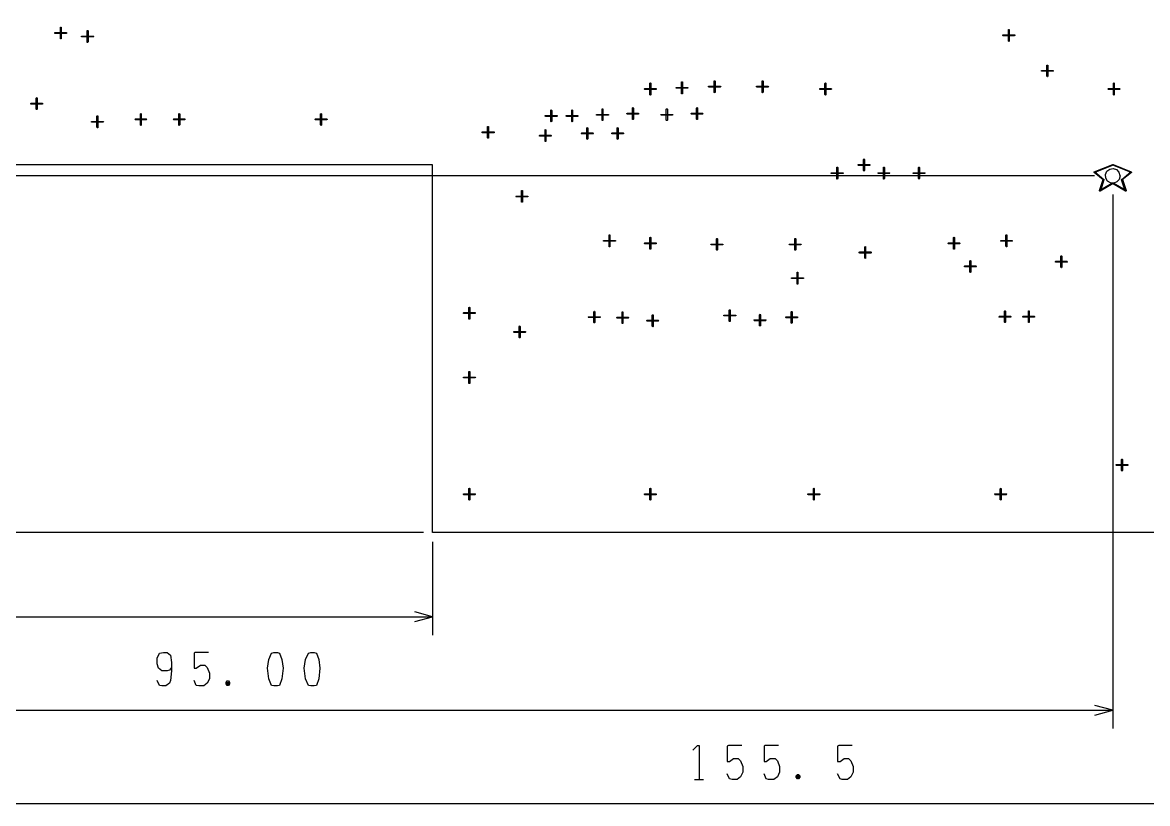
# Model space of a CAD drawing. Header units: millimetres. Extents: x 0 to 1189, y 35 to 806.
# Drawn here: x 536.8 to 649, y 368.9 to 446.8 of the extents above; entities that cross this region are included whole.
import ezdxf

# ---------------------------------------------------------------- set-up
doc = ezdxf.new("R2010")
doc.units = ezdxf.units.MM
doc.layers.add('Pen 1', color=7, linetype='Continuous')

msp = doc.modelspace()

# ---------------------------------------------------------------- linework, layer by layer
at = {"layer": 'Pen 1', "color": 7, "lineweight": 30}
for p, q in [((643.67, 431.48), (463.77, 431.48)), ((645.5, 429.62), (645.5, 376.35)), ((576.75, 395.9), (448.52, 395.9)), ((576.75, 395.9), (457.83, 395.9)), ((576.75, 395.9), (463.77, 395.9)), ((577.65, 394.98), (577.65, 385.67)), ((471.33, 387.5), (577.65, 387.5)), ((557.1, 380.8), (557.42, 380.8)), ((471.33, 378.17), (645.5, 378.17)), ((613.92, 371.5), (614.28, 371.5)), ((603.8, 371.27), (604.7, 371.27)), ((471.33, 368.88), (756.45, 368.88))]:
    msp.add_line(p, q, dxfattribs=at)
for points in [[(577.65, 395.9), (577.65, 432.58), (471.33, 432.58), (471.33, 617.75), (819.7, 617.75), (819.7, 432.58), (756.45, 432.58), (756.45, 395.9), (577.65, 395.9)], [(540.05, 445.67), (540, 445.67), (540, 445.73), (540, 445.75), (540.05, 445.75), (541.15, 445.75), (541.17, 445.75), (541.17, 445.73), (541.17, 445.67), (541.15, 445.67), (540.05, 445.67)], [(540.05, 445.67), (540, 445.67), (540, 445.73), (540, 445.75), (540.05, 445.75), (541.15, 445.75), (541.17, 445.75), (541.17, 445.73), (541.17, 445.67), (541.15, 445.67), (540.05, 445.67)], [(540.55, 446.27), (540.55, 446.3), (540.6, 446.3), (540.62, 446.3), (540.62, 446.27), (540.62, 445.17), (540.62, 445.12), (540.6, 445.12), (540.55, 445.12), (540.55, 445.17), (540.55, 446.27)], [(540.55, 446.27), (540.55, 446.3), (540.6, 446.3), (540.62, 446.3), (540.62, 446.27), (540.62, 445.17), (540.62, 445.12), (540.6, 445.12), (540.55, 445.12), (540.55, 445.17), (540.55, 446.27)], [(542.72, 445.33), (542.67, 445.33), (542.67, 445.38), (542.67, 445.4), (542.72, 445.4), (543.83, 445.4), (543.85, 445.4), (543.88, 445.38), (543.85, 445.33), (543.83, 445.33), (542.72, 445.33)], [(542.72, 445.33), (542.67, 445.33), (542.67, 445.38), (542.67, 445.4), (542.72, 445.4), (543.83, 445.4), (543.85, 445.4), (543.88, 445.38), (543.85, 445.33), (543.83, 445.33), (542.72, 445.33)], [(543.22, 445.92), (543.22, 445.95), (543.28, 445.95), (543.3, 445.95), (543.33, 445.92), (543.33, 444.83), (543.3, 444.77), (543.28, 444.77), (543.22, 444.77), (543.22, 444.83), (543.22, 445.92)], [(543.22, 445.92), (543.22, 445.95), (543.28, 445.95), (543.3, 445.95), (543.33, 445.92), (543.33, 444.83), (543.3, 444.77), (543.28, 444.77), (543.22, 444.77), (543.22, 444.83), (543.22, 445.92)], [(634.58, 445.42), (634.55, 445.45), (634.55, 445.48), (634.55, 445.52), (634.58, 445.52), (635.67, 445.52), (635.72, 445.52), (635.72, 445.48), (635.72, 445.45), (635.67, 445.42), (634.58, 445.42)], [(634.58, 445.42), (634.55, 445.45), (634.55, 445.48), (634.55, 445.52), (634.58, 445.52), (635.67, 445.52), (635.72, 445.52), (635.72, 445.48), (635.72, 445.45), (635.67, 445.42), (634.58, 445.42)], [(635.1, 446.02), (635.1, 446.08), (635.12, 446.08), (635.17, 446.08), (635.17, 446.02), (635.17, 444.92), (635.17, 444.9), (635.12, 444.88), (635.1, 444.9), (635.1, 444.92), (635.1, 446.02)], [(635.1, 446.02), (635.1, 446.08), (635.12, 446.08), (635.17, 446.08), (635.17, 446.02), (635.17, 444.92), (635.17, 444.9), (635.12, 444.88), (635.1, 444.9), (635.1, 444.92), (635.1, 446.02)], [(638.92, 442.5), (638.95, 442.52), (638.97, 442.52), (639, 442.52), (639.03, 442.5), (639.03, 441.4), (639, 441.35), (638.97, 441.35), (638.95, 441.35), (638.92, 441.4), (638.92, 442.5)], [(638.92, 442.5), (638.95, 442.52), (638.97, 442.52), (639, 442.52), (639.03, 442.5), (639.03, 441.4), (639, 441.35), (638.97, 441.35), (638.95, 441.35), (638.92, 441.4), (638.92, 442.5)], [(605.75, 440.9), (605.75, 440.95), (605.8, 440.95), (605.83, 440.95), (605.85, 440.9), (605.85, 439.8), (605.83, 439.77), (605.8, 439.75), (605.75, 439.77), (605.75, 439.8), (605.75, 440.9)], [(605.75, 440.9), (605.75, 440.95), (605.8, 440.95), (605.83, 440.95), (605.85, 440.9), (605.85, 439.8), (605.83, 439.77), (605.8, 439.75), (605.75, 439.77), (605.75, 439.8), (605.75, 440.9)], [(610.53, 440.9), (610.53, 440.95), (610.58, 440.95), (610.6, 440.95), (610.62, 440.9), (610.62, 439.8), (610.6, 439.77), (610.58, 439.75), (610.53, 439.77), (610.53, 439.8), (610.53, 440.9)], [(610.53, 440.9), (610.53, 440.95), (610.58, 440.95), (610.6, 440.95), (610.62, 440.9), (610.62, 439.8), (610.6, 439.77), (610.58, 439.75), (610.53, 439.77), (610.53, 439.8), (610.53, 440.9)], [(638.42, 441.9), (638.4, 441.9), (638.38, 441.95), (638.4, 441.98), (638.42, 441.98), (639.53, 441.98), (639.55, 441.98), (639.58, 441.95), (639.55, 441.9), (639.53, 441.9), (638.42, 441.9)], [(638.42, 441.9), (638.4, 441.9), (638.38, 441.95), (638.4, 441.98), (638.42, 441.98), (639.53, 441.98), (639.55, 441.98), (639.58, 441.95), (639.55, 441.9), (639.53, 441.9), (638.42, 441.9)], [(598.85, 440.08), (598.8, 440.1), (598.8, 440.12), (598.8, 440.15), (598.85, 440.17), (599.95, 440.17), (599.97, 440.15), (599.97, 440.12), (599.97, 440.1), (599.95, 440.08), (598.85, 440.08)], [(598.85, 440.08), (598.8, 440.1), (598.8, 440.12), (598.8, 440.15), (598.85, 440.17), (599.95, 440.17), (599.97, 440.15), (599.97, 440.12), (599.97, 440.1), (599.95, 440.08), (598.85, 440.08)], [(599.35, 440.67), (599.35, 440.7), (599.4, 440.73), (599.42, 440.7), (599.42, 440.67), (599.42, 439.58), (599.42, 439.55), (599.4, 439.52), (599.35, 439.55), (599.35, 439.58), (599.35, 440.67)], [(599.35, 440.67), (599.35, 440.7), (599.4, 440.73), (599.42, 440.7), (599.42, 440.67), (599.42, 439.58), (599.42, 439.55), (599.4, 439.52), (599.35, 439.55), (599.35, 439.58), (599.35, 440.67)], [(601.97, 440.2), (601.95, 440.2), (601.95, 440.25), (601.95, 440.27), (601.97, 440.27), (603.08, 440.27), (603.12, 440.27), (603.12, 440.25), (603.12, 440.2), (603.08, 440.2), (601.97, 440.2)], [(601.97, 440.2), (601.95, 440.2), (601.95, 440.25), (601.95, 440.27), (601.97, 440.27), (603.08, 440.27), (603.12, 440.27), (603.12, 440.25), (603.12, 440.2), (603.08, 440.2), (601.97, 440.2)], [(602.5, 440.8), (602.5, 440.83), (602.53, 440.83), (602.58, 440.83), (602.58, 440.8), (602.58, 439.7), (602.58, 439.65), (602.53, 439.65), (602.5, 439.65), (602.5, 439.7), (602.5, 440.8)], [(602.5, 440.8), (602.5, 440.83), (602.53, 440.83), (602.58, 440.83), (602.58, 440.8), (602.58, 439.7), (602.58, 439.65), (602.53, 439.65), (602.5, 439.65), (602.5, 439.7), (602.5, 440.8)], [(605.25, 440.3), (605.2, 440.33), (605.2, 440.35), (605.2, 440.4), (605.25, 440.4), (606.35, 440.4), (606.38, 440.4), (606.4, 440.35), (606.38, 440.33), (606.35, 440.3), (605.25, 440.3)], [(605.25, 440.3), (605.2, 440.33), (605.2, 440.35), (605.2, 440.4), (605.25, 440.4), (606.35, 440.4), (606.38, 440.4), (606.4, 440.35), (606.38, 440.33), (606.35, 440.3), (605.25, 440.3)], [(610.03, 440.3), (609.97, 440.33), (609.97, 440.35), (609.97, 440.4), (610.03, 440.4), (611.12, 440.4), (611.15, 440.4), (611.17, 440.35), (611.15, 440.33), (611.12, 440.3), (610.03, 440.3)], [(610.03, 440.3), (609.97, 440.33), (609.97, 440.35), (609.97, 440.4), (610.03, 440.4), (611.12, 440.4), (611.15, 440.4), (611.17, 440.35), (611.15, 440.33), (611.12, 440.3), (610.03, 440.3)], [(616.3, 440.08), (616.28, 440.1), (616.25, 440.12), (616.28, 440.15), (616.3, 440.17), (617.4, 440.17), (617.45, 440.15), (617.45, 440.12), (617.45, 440.1), (617.4, 440.08), (616.3, 440.08)], [(616.3, 440.08), (616.28, 440.1), (616.25, 440.12), (616.28, 440.15), (616.3, 440.17), (617.4, 440.17), (617.45, 440.15), (617.45, 440.12), (617.45, 440.1), (617.4, 440.08), (616.3, 440.08)], [(616.8, 440.67), (616.83, 440.7), (616.85, 440.73), (616.9, 440.7), (616.9, 440.67), (616.9, 439.58), (616.9, 439.55), (616.85, 439.52), (616.83, 439.55), (616.8, 439.58), (616.8, 440.67)], [(616.8, 440.67), (616.83, 440.7), (616.85, 440.73), (616.9, 440.7), (616.9, 440.67), (616.9, 439.58), (616.9, 439.55), (616.85, 439.52), (616.83, 439.55), (616.8, 439.58), (616.8, 440.67)], [(645.08, 440.08), (645.03, 440.1), (645.03, 440.12), (645.03, 440.15), (645.08, 440.17), (646.17, 440.17), (646.2, 440.15), (646.2, 440.12), (646.2, 440.1), (646.17, 440.08), (645.08, 440.08)], [(645.08, 440.08), (645.03, 440.1), (645.03, 440.12), (645.03, 440.15), (645.08, 440.17), (646.17, 440.17), (646.2, 440.15), (646.2, 440.12), (646.2, 440.1), (646.17, 440.08), (645.08, 440.08)], [(645.58, 440.67), (645.58, 440.7), (645.62, 440.73), (645.65, 440.7), (645.65, 440.67), (645.65, 439.58), (645.65, 439.55), (645.62, 439.52), (645.58, 439.55), (645.58, 439.58), (645.58, 440.67)], [(645.58, 440.67), (645.58, 440.7), (645.62, 440.73), (645.65, 440.7), (645.65, 440.67), (645.65, 439.58), (645.65, 439.55), (645.62, 439.52), (645.58, 439.55), (645.58, 439.58), (645.58, 440.67)], [(537.65, 438.62), (537.62, 438.62), (537.6, 438.67), (537.62, 438.7), (537.65, 438.73), (538.75, 438.73), (538.78, 438.7), (538.8, 438.67), (538.78, 438.62), (538.75, 438.62), (537.65, 438.62)], [(537.65, 438.62), (537.62, 438.62), (537.6, 438.67), (537.62, 438.7), (537.65, 438.73), (538.75, 438.73), (538.78, 438.7), (538.8, 438.67), (538.78, 438.62), (538.75, 438.62), (537.65, 438.62)], [(538.15, 439.23), (538.17, 439.25), (538.2, 439.27), (538.22, 439.25), (538.25, 439.23), (538.25, 438.12), (538.22, 438.08), (538.2, 438.08), (538.17, 438.08), (538.15, 438.12), (538.15, 439.23)], [(538.15, 439.23), (538.17, 439.25), (538.2, 439.27), (538.22, 439.25), (538.25, 439.23), (538.25, 438.12), (538.22, 438.08), (538.2, 438.08), (538.17, 438.08), (538.15, 438.12), (538.15, 439.23)], [(548.53, 437.65), (548.55, 437.67), (548.58, 437.7), (548.6, 437.67), (548.62, 437.65), (548.62, 436.55), (548.6, 436.52), (548.58, 436.5), (548.55, 436.52), (548.53, 436.55), (548.53, 437.65)], [(548.53, 437.65), (548.55, 437.67), (548.58, 437.7), (548.6, 437.67), (548.62, 437.65), (548.62, 436.55), (548.6, 436.52), (548.58, 436.5), (548.55, 436.52), (548.53, 436.55), (548.53, 437.65)], [(552.35, 437.65), (552.38, 437.67), (552.4, 437.7), (552.42, 437.67), (552.45, 437.65), (552.45, 436.55), (552.42, 436.52), (552.4, 436.5), (552.38, 436.52), (552.35, 436.55), (552.35, 437.65)], [(552.35, 437.65), (552.38, 437.67), (552.4, 437.7), (552.42, 437.67), (552.45, 437.65), (552.45, 436.55), (552.42, 436.52), (552.4, 436.5), (552.38, 436.52), (552.35, 436.55), (552.35, 437.65)], [(566.5, 437.65), (566.53, 437.67), (566.55, 437.7), (566.6, 437.67), (566.6, 437.65), (566.6, 436.55), (566.6, 436.52), (566.55, 436.5), (566.53, 436.52), (566.5, 436.55), (566.5, 437.65)], [(566.5, 437.65), (566.53, 437.67), (566.55, 437.7), (566.6, 437.67), (566.6, 437.65), (566.6, 436.55), (566.6, 436.52), (566.55, 436.5), (566.53, 436.52), (566.5, 436.55), (566.5, 437.65)], [(589.45, 438), (589.45, 438.02), (589.5, 438.05), (589.53, 438.02), (589.55, 438), (589.55, 436.9), (589.53, 436.88), (589.5, 436.85), (589.45, 436.88), (589.45, 436.9), (589.45, 438)], [(589.45, 438), (589.45, 438.02), (589.5, 438.05), (589.53, 438.02), (589.55, 438), (589.55, 436.9), (589.53, 436.88), (589.5, 436.85), (589.45, 436.88), (589.45, 436.9), (589.45, 438)], [(591.55, 438), (591.55, 438.02), (591.6, 438.05), (591.62, 438.02), (591.62, 438), (591.62, 436.9), (591.62, 436.88), (591.6, 436.85), (591.55, 436.88), (591.55, 436.9), (591.55, 438)], [(591.55, 438), (591.55, 438.02), (591.6, 438.05), (591.62, 438.02), (591.62, 438), (591.62, 436.9), (591.62, 436.88), (591.6, 436.85), (591.55, 436.88), (591.55, 436.9), (591.55, 438)], [(594.08, 437.52), (594.03, 437.52), (594.03, 437.58), (594.03, 437.6), (594.08, 437.6), (595.17, 437.6), (595.2, 437.6), (595.2, 437.58), (595.2, 437.52), (595.17, 437.52), (594.08, 437.52)], [(594.08, 437.52), (594.03, 437.52), (594.03, 437.58), (594.03, 437.6), (594.08, 437.6), (595.17, 437.6), (595.2, 437.6), (595.2, 437.58), (595.2, 437.52), (595.17, 437.52), (594.08, 437.52)], [(594.58, 438.12), (594.58, 438.15), (594.62, 438.15), (594.65, 438.15), (594.65, 438.12), (594.65, 437.02), (594.65, 436.98), (594.62, 436.98), (594.58, 436.98), (594.58, 437.02), (594.58, 438.12)], [(594.58, 438.12), (594.58, 438.15), (594.62, 438.15), (594.65, 438.15), (594.65, 438.12), (594.65, 437.02), (594.65, 436.98), (594.62, 436.98), (594.58, 436.98), (594.58, 437.02), (594.58, 438.12)], [(597.1, 437.62), (597.05, 437.65), (597.05, 437.67), (597.05, 437.7), (597.1, 437.73), (598.2, 437.73), (598.22, 437.7), (598.25, 437.67), (598.22, 437.65), (598.2, 437.62), (597.1, 437.62)], [(597.1, 437.62), (597.05, 437.65), (597.05, 437.67), (597.05, 437.7), (597.1, 437.73), (598.2, 437.73), (598.22, 437.7), (598.25, 437.67), (598.22, 437.65), (598.2, 437.62), (597.1, 437.62)], [(597.6, 438.23), (597.6, 438.25), (597.65, 438.27), (597.67, 438.25), (597.7, 438.23), (597.7, 437.12), (597.67, 437.1), (597.65, 437.08), (597.6, 437.1), (597.6, 437.12), (597.6, 438.23)], [(597.6, 438.23), (597.6, 438.25), (597.65, 438.27), (597.67, 438.25), (597.7, 438.23), (597.7, 437.12), (597.67, 437.1), (597.65, 437.08), (597.6, 437.1), (597.6, 437.12), (597.6, 438.23)], [(600.47, 437.52), (600.45, 437.52), (600.42, 437.58), (600.45, 437.6), (600.47, 437.6), (601.58, 437.6), (601.6, 437.6), (601.62, 437.58), (601.6, 437.52), (601.58, 437.52), (600.47, 437.52)], [(600.47, 437.52), (600.45, 437.52), (600.42, 437.58), (600.45, 437.6), (600.47, 437.6), (601.58, 437.6), (601.6, 437.6), (601.62, 437.58), (601.6, 437.52), (601.58, 437.52), (600.47, 437.52)], [(600.97, 438.12), (601, 438.15), (601.03, 438.15), (601.05, 438.15), (601.08, 438.12), (601.08, 437.02), (601.05, 436.98), (601.03, 436.98), (601, 436.98), (600.97, 437.02), (600.97, 438.12)], [(600.97, 438.12), (601, 438.15), (601.03, 438.15), (601.05, 438.15), (601.08, 438.12), (601.08, 437.02), (601.05, 436.98), (601.03, 436.98), (601, 436.98), (600.97, 437.02), (600.97, 438.12)], [(603.5, 437.62), (603.47, 437.65), (603.45, 437.67), (603.47, 437.7), (603.5, 437.73), (604.6, 437.73), (604.62, 437.7), (604.65, 437.67), (604.62, 437.65), (604.6, 437.62), (603.5, 437.62)], [(603.5, 437.62), (603.47, 437.65), (603.45, 437.67), (603.47, 437.7), (603.5, 437.73), (604.6, 437.73), (604.62, 437.7), (604.65, 437.67), (604.62, 437.65), (604.6, 437.62), (603.5, 437.62)], [(604, 438.23), (604.03, 438.25), (604.05, 438.27), (604.08, 438.25), (604.1, 438.23), (604.1, 437.12), (604.08, 437.1), (604.05, 437.08), (604.03, 437.1), (604, 437.12), (604, 438.23)], [(604, 438.23), (604.03, 438.25), (604.05, 438.27), (604.08, 438.25), (604.1, 438.23), (604.1, 437.12), (604.08, 437.1), (604.05, 437.08), (604.03, 437.1), (604, 437.12), (604, 438.23)], [(543.7, 436.83), (543.67, 436.83), (543.65, 436.88), (543.67, 436.9), (543.7, 436.9), (544.8, 436.9), (544.83, 436.9), (544.85, 436.88), (544.83, 436.83), (544.8, 436.83), (543.7, 436.83)], [(543.7, 436.83), (543.67, 436.83), (543.65, 436.88), (543.67, 436.9), (543.7, 436.9), (544.8, 436.9), (544.83, 436.9), (544.85, 436.88), (544.83, 436.83), (544.8, 436.83), (543.7, 436.83)], [(544.2, 437.42), (544.22, 437.45), (544.25, 437.45), (544.28, 437.45), (544.3, 437.42), (544.3, 436.33), (544.28, 436.27), (544.25, 436.27), (544.22, 436.27), (544.2, 436.33), (544.2, 437.42)], [(544.2, 437.42), (544.22, 437.45), (544.25, 437.45), (544.28, 437.45), (544.3, 437.42), (544.3, 436.33), (544.28, 436.27), (544.25, 436.27), (544.22, 436.27), (544.2, 436.33), (544.2, 437.42)], [(548.03, 437.05), (548, 437.08), (547.97, 437.1), (548, 437.12), (548.03, 437.15), (549.12, 437.15), (549.15, 437.12), (549.17, 437.1), (549.15, 437.08), (549.12, 437.05), (548.03, 437.05)], [(548.03, 437.05), (548, 437.08), (547.97, 437.1), (548, 437.12), (548.03, 437.15), (549.12, 437.15), (549.15, 437.12), (549.17, 437.1), (549.15, 437.08), (549.12, 437.05), (548.03, 437.05)], [(551.85, 437.05), (551.83, 437.08), (551.8, 437.1), (551.83, 437.12), (551.85, 437.15), (552.95, 437.15), (552.97, 437.12), (553, 437.1), (552.97, 437.08), (552.95, 437.05), (551.85, 437.05)], [(551.85, 437.05), (551.83, 437.08), (551.8, 437.1), (551.83, 437.12), (551.85, 437.15), (552.95, 437.15), (552.97, 437.12), (553, 437.1), (552.97, 437.08), (552.95, 437.05), (551.85, 437.05)], [(566, 437.05), (565.97, 437.08), (565.95, 437.1), (565.97, 437.12), (566, 437.15), (567.1, 437.15), (567.15, 437.12), (567.15, 437.1), (567.15, 437.08), (567.1, 437.05), (566, 437.05)], [(566, 437.05), (565.97, 437.08), (565.95, 437.1), (565.97, 437.12), (566, 437.15), (567.1, 437.15), (567.15, 437.12), (567.15, 437.1), (567.15, 437.08), (567.1, 437.05), (566, 437.05)], [(588.95, 437.4), (588.9, 437.42), (588.9, 437.45), (588.9, 437.48), (588.95, 437.5), (590.05, 437.5), (590.08, 437.48), (590.1, 437.45), (590.08, 437.42), (590.05, 437.4), (588.95, 437.4)], [(588.95, 437.4), (588.9, 437.42), (588.9, 437.45), (588.9, 437.48), (588.95, 437.5), (590.05, 437.5), (590.08, 437.48), (590.1, 437.45), (590.08, 437.42), (590.05, 437.4), (588.95, 437.4)], [(591.05, 437.4), (591, 437.42), (591, 437.45), (591, 437.48), (591.05, 437.5), (592.15, 437.5), (592.17, 437.48), (592.17, 437.45), (592.17, 437.42), (592.15, 437.4), (591.05, 437.4)], [(591.05, 437.4), (591, 437.42), (591, 437.45), (591, 437.48), (591.05, 437.5), (592.15, 437.5), (592.17, 437.48), (592.17, 437.45), (592.17, 437.42), (592.15, 437.4), (591.05, 437.4)], [(582.65, 435.77), (582.62, 435.77), (582.6, 435.83), (582.62, 435.85), (582.65, 435.85), (583.75, 435.85), (583.8, 435.85), (583.8, 435.83), (583.8, 435.77), (583.75, 435.77), (582.65, 435.77)], [(582.65, 435.77), (582.62, 435.77), (582.6, 435.83), (582.62, 435.85), (582.65, 435.85), (583.75, 435.85), (583.8, 435.85), (583.8, 435.83), (583.8, 435.77), (583.75, 435.77), (582.65, 435.77)], [(583.15, 436.38), (583.17, 436.4), (583.2, 436.4), (583.25, 436.4), (583.25, 436.38), (583.25, 435.27), (583.25, 435.23), (583.2, 435.23), (583.17, 435.23), (583.15, 435.27), (583.15, 436.38)], [(583.15, 436.38), (583.17, 436.4), (583.2, 436.4), (583.25, 436.4), (583.25, 436.38), (583.25, 435.27), (583.25, 435.23), (583.2, 435.23), (583.17, 435.23), (583.15, 435.27), (583.15, 436.38)], [(588.35, 435.42), (588.33, 435.42), (588.33, 435.48), (588.33, 435.5), (588.35, 435.52), (589.45, 435.52), (589.5, 435.5), (589.5, 435.48), (589.5, 435.42), (589.45, 435.42), (588.35, 435.42)], [(588.35, 435.42), (588.33, 435.42), (588.33, 435.48), (588.33, 435.5), (588.35, 435.52), (589.45, 435.52), (589.5, 435.5), (589.5, 435.48), (589.5, 435.42), (589.45, 435.42), (588.35, 435.42)], [(588.88, 436.02), (588.88, 436.05), (588.9, 436.08), (588.95, 436.05), (588.95, 436.02), (588.95, 434.92), (588.95, 434.88), (588.9, 434.88), (588.88, 434.88), (588.88, 434.92), (588.88, 436.02)], [(588.88, 436.02), (588.88, 436.05), (588.9, 436.08), (588.95, 436.05), (588.95, 436.02), (588.95, 434.92), (588.95, 434.88), (588.9, 434.88), (588.88, 434.88), (588.88, 434.92), (588.88, 436.02)], [(592.55, 435.65), (592.53, 435.67), (592.5, 435.7), (592.53, 435.73), (592.55, 435.75), (593.65, 435.75), (593.67, 435.73), (593.7, 435.7), (593.67, 435.67), (593.65, 435.65), (592.55, 435.65)], [(592.55, 435.65), (592.53, 435.67), (592.5, 435.7), (592.53, 435.73), (592.55, 435.75), (593.65, 435.75), (593.67, 435.73), (593.7, 435.7), (593.67, 435.67), (593.65, 435.65), (592.55, 435.65)], [(593.05, 436.25), (593.08, 436.27), (593.1, 436.3), (593.12, 436.27), (593.15, 436.25), (593.15, 435.15), (593.12, 435.12), (593.1, 435.1), (593.08, 435.12), (593.05, 435.15), (593.05, 436.25)], [(593.05, 436.25), (593.08, 436.27), (593.1, 436.3), (593.12, 436.27), (593.15, 436.25), (593.15, 435.15), (593.12, 435.12), (593.1, 435.1), (593.08, 435.12), (593.05, 435.15), (593.05, 436.25)], [(595.58, 435.65), (595.55, 435.67), (595.53, 435.7), (595.55, 435.73), (595.58, 435.75), (596.67, 435.75), (596.72, 435.73), (596.72, 435.7), (596.72, 435.67), (596.67, 435.65), (595.58, 435.65)], [(595.58, 435.65), (595.55, 435.67), (595.53, 435.7), (595.55, 435.73), (595.58, 435.75), (596.67, 435.75), (596.72, 435.73), (596.72, 435.7), (596.72, 435.67), (596.67, 435.65), (595.58, 435.65)], [(596.08, 436.25), (596.1, 436.27), (596.12, 436.3), (596.15, 436.27), (596.17, 436.25), (596.17, 435.15), (596.15, 435.12), (596.12, 435.1), (596.1, 435.12), (596.08, 435.15), (596.08, 436.25)], [(596.08, 436.25), (596.1, 436.27), (596.12, 436.3), (596.15, 436.27), (596.17, 436.25), (596.17, 435.15), (596.15, 435.12), (596.12, 435.1), (596.1, 435.12), (596.08, 435.15), (596.08, 436.25)], [(620.65, 433.1), (620.67, 433.15), (620.7, 433.15), (620.72, 433.15), (620.75, 433.1), (620.75, 432), (620.72, 431.98), (620.7, 431.95), (620.67, 431.98), (620.65, 432), (620.65, 433.1)], [(620.65, 433.1), (620.67, 433.15), (620.7, 433.15), (620.72, 433.15), (620.75, 433.1), (620.75, 432), (620.72, 431.98), (620.7, 431.95), (620.67, 431.98), (620.65, 432), (620.65, 433.1)], [(617.97, 432.3), (617.97, 432.33), (618.03, 432.33), (618.05, 432.33), (618.08, 432.3), (618.08, 431.2), (618.05, 431.15), (618.03, 431.15), (617.97, 431.15), (617.97, 431.2), (617.97, 432.3)], [(617.97, 432.3), (617.97, 432.33), (618.03, 432.33), (618.05, 432.33), (618.08, 432.3), (618.08, 431.2), (618.05, 431.15), (618.03, 431.15), (617.97, 431.15), (617.97, 431.2), (617.97, 432.3)], [(620.15, 432.5), (620.12, 432.52), (620.1, 432.55), (620.12, 432.6), (620.15, 432.6), (621.25, 432.6), (621.28, 432.6), (621.3, 432.55), (621.28, 432.52), (621.25, 432.5), (620.15, 432.5)], [(620.15, 432.5), (620.12, 432.52), (620.1, 432.55), (620.12, 432.6), (620.15, 432.6), (621.25, 432.6), (621.28, 432.6), (621.3, 432.55), (621.28, 432.52), (621.25, 432.5), (620.15, 432.5)], [(622.62, 432.3), (622.65, 432.33), (622.67, 432.33), (622.7, 432.33), (622.72, 432.3), (622.72, 431.2), (622.7, 431.15), (622.67, 431.15), (622.65, 431.15), (622.62, 431.2), (622.62, 432.3)], [(622.62, 432.3), (622.65, 432.33), (622.67, 432.33), (622.7, 432.33), (622.72, 432.3), (622.72, 431.2), (622.7, 431.15), (622.67, 431.15), (622.65, 431.15), (622.62, 431.2), (622.62, 432.3)], [(626.12, 432.3), (626.15, 432.33), (626.17, 432.33), (626.2, 432.33), (626.22, 432.3), (626.22, 431.2), (626.2, 431.15), (626.17, 431.15), (626.15, 431.15), (626.12, 431.2), (626.12, 432.3)], [(626.12, 432.3), (626.15, 432.33), (626.17, 432.33), (626.2, 432.33), (626.22, 432.3), (626.22, 431.2), (626.2, 431.15), (626.17, 431.15), (626.15, 431.15), (626.12, 431.2), (626.12, 432.3)], [(645.5, 432.6), (645.53, 432.6), (645.55, 432.58), (645.55, 432.55), (645.53, 432.52), (643.7, 431.8), (643.65, 431.8), (643.62, 431.83), (643.62, 431.85), (643.65, 431.88), (645.5, 432.6)], [(645.5, 432.6), (645.53, 432.6), (645.55, 432.58), (645.55, 432.55), (645.53, 432.52), (643.7, 431.8), (643.65, 431.8), (643.62, 431.83), (643.62, 431.85), (643.65, 431.88), (645.5, 432.6)], [(646.25, 431.48), (646.15, 431.12), (645.92, 430.88), (645.6, 430.75), (645.28, 430.77), (644.97, 430.95), (644.8, 431.25), (644.78, 431.6), (644.92, 431.92), (645.2, 432.12), (645.55, 432.2), (645.88, 432.1), (646.12, 431.85), (646.22, 431.52), (646.25, 431.48)], [(646.25, 431.48), (646.15, 431.12), (645.92, 430.88), (645.6, 430.75), (645.28, 430.77), (644.97, 430.95), (644.8, 431.25), (644.78, 431.6), (644.92, 431.92), (645.2, 432.12), (645.55, 432.2), (645.88, 432.1), (646.12, 431.85), (646.22, 431.52), (646.25, 431.48)], [(647.35, 431.88), (647.38, 431.85), (647.38, 431.83), (647.35, 431.8), (647.33, 431.8), (645.5, 432.52), (645.47, 432.55), (645.47, 432.58), (645.47, 432.6), (645.53, 432.6), (647.35, 431.88)], [(647.35, 431.88), (647.38, 431.85), (647.38, 431.83), (647.35, 431.8), (647.33, 431.8), (645.5, 432.52), (645.47, 432.55), (645.47, 432.58), (645.47, 432.6), (645.53, 432.6), (647.35, 431.88)], [(617.47, 431.7), (617.42, 431.7), (617.42, 431.75), (617.42, 431.77), (617.47, 431.77), (618.58, 431.77), (618.6, 431.77), (618.62, 431.75), (618.6, 431.7), (618.58, 431.7), (617.47, 431.7)], [(617.47, 431.7), (617.42, 431.7), (617.42, 431.75), (617.42, 431.77), (617.47, 431.77), (618.58, 431.77), (618.6, 431.77), (618.62, 431.75), (618.6, 431.7), (618.58, 431.7), (617.47, 431.7)], [(622.12, 431.7), (622.1, 431.7), (622.08, 431.75), (622.1, 431.77), (622.12, 431.77), (623.22, 431.77), (623.25, 431.77), (623.28, 431.75), (623.25, 431.7), (623.22, 431.7), (622.12, 431.7)], [(622.12, 431.7), (622.1, 431.7), (622.08, 431.75), (622.1, 431.77), (622.12, 431.77), (623.22, 431.77), (623.25, 431.77), (623.28, 431.75), (623.25, 431.7), (623.22, 431.7), (622.12, 431.7)], [(625.62, 431.7), (625.6, 431.7), (625.58, 431.75), (625.6, 431.77), (625.62, 431.77), (626.72, 431.77), (626.75, 431.77), (626.78, 431.75), (626.75, 431.7), (626.72, 431.7), (625.62, 431.7)], [(625.62, 431.7), (625.6, 431.7), (625.58, 431.75), (625.6, 431.77), (625.62, 431.77), (626.72, 431.77), (626.75, 431.77), (626.78, 431.75), (626.75, 431.7), (626.72, 431.7), (625.62, 431.7)], [(643.65, 431.8), (643.62, 431.83), (643.62, 431.85), (643.67, 431.88), (643.7, 431.88), (644.62, 431.12), (644.62, 431.1), (644.62, 431.08), (644.6, 431.05), (644.55, 431.08), (643.65, 431.8)], [(643.65, 431.8), (643.62, 431.83), (643.62, 431.85), (643.67, 431.88), (643.7, 431.88), (644.62, 431.12), (644.62, 431.1), (644.62, 431.08), (644.6, 431.05), (644.55, 431.08), (643.65, 431.8)], [(644.55, 431.12), (644.58, 431.15), (644.6, 431.15), (644.62, 431.12), (644.62, 431.08), (644.28, 429.98), (644.25, 429.95), (644.2, 429.95), (644.17, 429.98), (644.17, 430.02), (644.55, 431.12)], [(644.55, 431.12), (644.58, 431.15), (644.6, 431.15), (644.62, 431.12), (644.62, 431.08), (644.28, 429.98), (644.25, 429.95), (644.2, 429.95), (644.17, 429.98), (644.17, 430.02), (644.55, 431.12)], [(646.45, 431.08), (646.42, 431.05), (646.38, 431.08), (646.38, 431.1), (646.4, 431.12), (647.3, 431.88), (647.35, 431.88), (647.38, 431.85), (647.38, 431.83), (647.38, 431.8), (646.45, 431.08)], [(646.45, 431.08), (646.42, 431.05), (646.38, 431.08), (646.38, 431.1), (646.4, 431.12), (647.3, 431.88), (647.35, 431.88), (647.38, 431.85), (647.38, 431.83), (647.38, 431.8), (646.45, 431.08)], [(646.83, 430.02), (646.83, 429.98), (646.8, 429.95), (646.78, 429.95), (646.75, 429.98), (646.38, 431.08), (646.38, 431.12), (646.4, 431.15), (646.45, 431.15), (646.47, 431.12), (646.83, 430.02)], [(646.83, 430.02), (646.83, 429.98), (646.8, 429.95), (646.78, 429.95), (646.75, 429.98), (646.38, 431.08), (646.38, 431.12), (646.4, 431.15), (646.45, 431.15), (646.47, 431.12), (646.83, 430.02)], [(586.53, 429.95), (586.55, 430), (586.58, 430), (586.62, 430), (586.62, 429.95), (586.62, 428.85), (586.62, 428.83), (586.58, 428.83), (586.55, 428.83), (586.53, 428.85), (586.53, 429.95)], [(586.53, 429.95), (586.55, 430), (586.58, 430), (586.62, 430), (586.62, 429.95), (586.62, 428.85), (586.62, 428.83), (586.58, 428.83), (586.55, 428.83), (586.53, 428.85), (586.53, 429.95)], [(644.25, 429.95), (644.2, 429.95), (644.17, 429.98), (644.17, 430), (644.2, 430.05), (645.47, 430.77), (645.53, 430.77), (645.55, 430.75), (645.55, 430.73), (645.53, 430.7), (644.25, 429.95)], [(644.25, 429.95), (644.2, 429.95), (644.17, 429.98), (644.17, 430), (644.2, 430.05), (645.47, 430.77), (645.53, 430.77), (645.55, 430.75), (645.55, 430.73), (645.53, 430.7), (644.25, 429.95)], [(645.47, 430.7), (645.45, 430.73), (645.47, 430.75), (645.5, 430.77), (645.53, 430.77), (646.8, 430.05), (646.83, 430), (646.83, 429.98), (646.8, 429.95), (646.78, 429.95), (645.47, 430.7)], [(645.47, 430.7), (645.45, 430.73), (645.47, 430.75), (645.5, 430.77), (645.53, 430.77), (646.8, 430.05), (646.83, 430), (646.83, 429.98), (646.8, 429.95), (646.78, 429.95), (645.47, 430.7)], [(586.03, 429.38), (586, 429.38), (585.97, 429.4), (586, 429.45), (586.03, 429.45), (587.12, 429.45), (587.17, 429.45), (587.17, 429.4), (587.17, 429.38), (587.12, 429.38), (586.03, 429.38)], [(586.03, 429.38), (586, 429.38), (585.97, 429.4), (586, 429.45), (586.03, 429.45), (587.12, 429.45), (587.17, 429.45), (587.17, 429.4), (587.17, 429.38), (587.12, 429.38), (586.03, 429.38)], [(595.28, 425.55), (595.28, 425.58), (595.33, 425.58), (595.35, 425.58), (595.35, 425.55), (595.35, 424.45), (595.35, 424.4), (595.33, 424.4), (595.28, 424.4), (595.28, 424.45), (595.28, 425.55)], [(595.28, 425.55), (595.28, 425.58), (595.33, 425.58), (595.35, 425.58), (595.35, 425.55), (595.35, 424.45), (595.35, 424.4), (595.33, 424.4), (595.28, 424.4), (595.28, 424.45), (595.28, 425.55)], [(599.35, 425.3), (599.35, 425.33), (599.4, 425.35), (599.42, 425.33), (599.42, 425.3), (599.42, 424.2), (599.42, 424.17), (599.4, 424.15), (599.35, 424.17), (599.35, 424.2), (599.35, 425.3)], [(599.35, 425.3), (599.35, 425.33), (599.4, 425.35), (599.42, 425.33), (599.42, 425.3), (599.42, 424.2), (599.42, 424.17), (599.4, 424.15), (599.35, 424.17), (599.35, 424.2), (599.35, 425.3)], [(605.97, 425.2), (606, 425.23), (606.03, 425.23), (606.05, 425.23), (606.08, 425.2), (606.08, 424.1), (606.05, 424.05), (606.03, 424.05), (606, 424.05), (605.97, 424.1), (605.97, 425.2)], [(605.97, 425.2), (606, 425.23), (606.03, 425.23), (606.05, 425.23), (606.08, 425.2), (606.08, 424.1), (606.05, 424.05), (606.03, 424.05), (606, 424.05), (605.97, 424.1), (605.97, 425.2)], [(613.78, 425.2), (613.8, 425.23), (613.83, 425.23), (613.85, 425.23), (613.88, 425.2), (613.88, 424.1), (613.85, 424.05), (613.83, 424.05), (613.8, 424.05), (613.78, 424.1), (613.78, 425.2)], [(613.78, 425.2), (613.8, 425.23), (613.83, 425.23), (613.85, 425.23), (613.88, 425.2), (613.88, 424.1), (613.85, 424.05), (613.83, 424.05), (613.8, 424.05), (613.78, 424.1), (613.78, 425.2)], [(629.62, 425.3), (629.62, 425.33), (629.67, 425.35), (629.7, 425.33), (629.7, 425.3), (629.7, 424.2), (629.7, 424.17), (629.67, 424.15), (629.62, 424.17), (629.62, 424.2), (629.62, 425.3)], [(629.62, 425.3), (629.62, 425.33), (629.67, 425.35), (629.7, 425.33), (629.7, 425.3), (629.7, 424.2), (629.7, 424.17), (629.67, 424.15), (629.62, 424.17), (629.62, 424.2), (629.62, 425.3)], [(634.85, 425.55), (634.88, 425.58), (634.9, 425.58), (634.92, 425.58), (634.95, 425.55), (634.95, 424.45), (634.92, 424.4), (634.9, 424.4), (634.88, 424.4), (634.85, 424.45), (634.85, 425.55)], [(634.85, 425.55), (634.88, 425.58), (634.9, 425.58), (634.92, 425.58), (634.95, 425.55), (634.95, 424.45), (634.92, 424.4), (634.9, 424.4), (634.88, 424.4), (634.85, 424.45), (634.85, 425.55)], [(594.78, 424.95), (594.72, 424.95), (594.72, 425), (594.72, 425.02), (594.78, 425.02), (595.88, 425.02), (595.9, 425.02), (595.9, 425), (595.9, 424.95), (595.88, 424.95), (594.78, 424.95)], [(594.78, 424.95), (594.72, 424.95), (594.72, 425), (594.72, 425.02), (594.78, 425.02), (595.88, 425.02), (595.9, 425.02), (595.9, 425), (595.9, 424.95), (595.88, 424.95), (594.78, 424.95)], [(598.85, 424.7), (598.8, 424.73), (598.8, 424.75), (598.8, 424.77), (598.85, 424.8), (599.95, 424.8), (599.97, 424.77), (599.97, 424.75), (599.97, 424.73), (599.95, 424.7), (598.85, 424.7)], [(598.85, 424.7), (598.8, 424.73), (598.8, 424.75), (598.8, 424.77), (598.85, 424.8), (599.95, 424.8), (599.97, 424.77), (599.97, 424.75), (599.97, 424.73), (599.95, 424.7), (598.85, 424.7)], [(605.47, 424.6), (605.45, 424.6), (605.42, 424.65), (605.45, 424.67), (605.47, 424.67), (606.58, 424.67), (606.6, 424.67), (606.62, 424.65), (606.6, 424.6), (606.58, 424.6), (605.47, 424.6)], [(605.47, 424.6), (605.45, 424.6), (605.42, 424.65), (605.45, 424.67), (605.47, 424.67), (606.58, 424.67), (606.6, 424.67), (606.62, 424.65), (606.6, 424.6), (606.58, 424.6), (605.47, 424.6)], [(613.28, 424.6), (613.25, 424.6), (613.22, 424.65), (613.25, 424.67), (613.28, 424.67), (614.38, 424.67), (614.4, 424.67), (614.42, 424.65), (614.4, 424.6), (614.38, 424.6), (613.28, 424.6)], [(613.28, 424.6), (613.25, 424.6), (613.22, 424.65), (613.25, 424.67), (613.28, 424.67), (614.38, 424.67), (614.4, 424.67), (614.42, 424.65), (614.4, 424.6), (614.38, 424.6), (613.28, 424.6)], [(620.78, 424.38), (620.78, 424.4), (620.83, 424.42), (620.85, 424.4), (620.85, 424.38), (620.85, 423.27), (620.85, 423.25), (620.83, 423.23), (620.78, 423.25), (620.78, 423.27), (620.78, 424.38)], [(620.78, 424.38), (620.78, 424.4), (620.83, 424.42), (620.85, 424.4), (620.85, 424.38), (620.85, 423.27), (620.85, 423.25), (620.83, 423.23), (620.78, 423.25), (620.78, 423.27), (620.78, 424.38)], [(629.12, 424.7), (629.08, 424.73), (629.08, 424.75), (629.08, 424.77), (629.12, 424.8), (630.22, 424.8), (630.25, 424.77), (630.25, 424.75), (630.25, 424.73), (630.22, 424.7), (629.12, 424.7)], [(629.12, 424.7), (629.08, 424.73), (629.08, 424.75), (629.08, 424.77), (629.12, 424.8), (630.22, 424.8), (630.25, 424.77), (630.25, 424.75), (630.25, 424.73), (630.22, 424.7), (629.12, 424.7)], [(634.35, 424.95), (634.33, 424.95), (634.3, 425), (634.33, 425.02), (634.35, 425.02), (635.45, 425.02), (635.47, 425.02), (635.5, 425), (635.47, 424.95), (635.45, 424.95), (634.35, 424.95)], [(634.35, 424.95), (634.33, 424.95), (634.3, 425), (634.33, 425.02), (634.35, 425.02), (635.45, 425.02), (635.47, 425.02), (635.5, 425), (635.47, 424.95), (635.45, 424.95), (634.35, 424.95)], [(620.28, 423.77), (620.22, 423.8), (620.22, 423.83), (620.22, 423.85), (620.28, 423.88), (621.38, 423.88), (621.4, 423.85), (621.4, 423.83), (621.4, 423.8), (621.38, 423.77), (620.28, 423.77)], [(620.28, 423.77), (620.22, 423.8), (620.22, 423.83), (620.22, 423.85), (620.28, 423.88), (621.38, 423.88), (621.4, 423.85), (621.4, 423.83), (621.4, 423.8), (621.38, 423.77), (620.28, 423.77)], [(631.25, 422.98), (631.25, 423), (631.3, 423.02), (631.33, 423), (631.35, 422.98), (631.35, 421.88), (631.33, 421.85), (631.3, 421.83), (631.25, 421.85), (631.25, 421.88), (631.25, 422.98)], [(631.25, 422.98), (631.25, 423), (631.3, 423.02), (631.33, 423), (631.35, 422.98), (631.35, 421.88), (631.33, 421.85), (631.3, 421.83), (631.25, 421.85), (631.25, 421.88), (631.25, 422.98)], [(639.83, 422.85), (639.8, 422.85), (639.78, 422.9), (639.8, 422.92), (639.83, 422.95), (640.92, 422.95), (640.95, 422.92), (640.97, 422.9), (640.95, 422.85), (640.92, 422.85), (639.83, 422.85)], [(639.83, 422.85), (639.8, 422.85), (639.78, 422.9), (639.8, 422.92), (639.83, 422.95), (640.92, 422.95), (640.95, 422.92), (640.97, 422.9), (640.95, 422.85), (640.92, 422.85), (639.83, 422.85)], [(640.33, 423.45), (640.35, 423.48), (640.38, 423.5), (640.4, 423.48), (640.42, 423.45), (640.42, 422.35), (640.4, 422.3), (640.38, 422.3), (640.35, 422.3), (640.33, 422.35), (640.33, 423.45)], [(640.33, 423.45), (640.35, 423.48), (640.38, 423.5), (640.4, 423.48), (640.42, 423.45), (640.42, 422.35), (640.4, 422.3), (640.38, 422.3), (640.35, 422.3), (640.33, 422.35), (640.33, 423.45)], [(614.03, 421.8), (614.03, 421.85), (614.05, 421.85), (614.1, 421.85), (614.1, 421.8), (614.1, 420.7), (614.1, 420.67), (614.05, 420.67), (614.03, 420.67), (614.03, 420.7), (614.03, 421.8)], [(614.03, 421.8), (614.03, 421.85), (614.05, 421.85), (614.1, 421.85), (614.1, 421.8), (614.1, 420.7), (614.1, 420.67), (614.05, 420.67), (614.03, 420.67), (614.03, 420.7), (614.03, 421.8)], [(630.75, 422.38), (630.7, 422.4), (630.7, 422.42), (630.7, 422.45), (630.75, 422.48), (631.85, 422.48), (631.88, 422.45), (631.9, 422.42), (631.88, 422.4), (631.85, 422.38), (630.75, 422.38)], [(630.75, 422.38), (630.7, 422.4), (630.7, 422.42), (630.7, 422.45), (630.75, 422.48), (631.85, 422.48), (631.88, 422.45), (631.9, 422.42), (631.88, 422.4), (631.85, 422.38), (630.75, 422.38)], [(613.5, 421.23), (613.47, 421.23), (613.47, 421.25), (613.47, 421.3), (613.5, 421.3), (614.6, 421.3), (614.65, 421.3), (614.65, 421.25), (614.65, 421.23), (614.6, 421.23), (613.5, 421.23)], [(613.5, 421.23), (613.47, 421.23), (613.47, 421.25), (613.47, 421.3), (613.5, 421.3), (614.6, 421.3), (614.65, 421.3), (614.65, 421.25), (614.65, 421.23), (614.6, 421.23), (613.5, 421.23)], [(580.8, 417.73), (580.75, 417.73), (580.75, 417.77), (580.75, 417.8), (580.8, 417.83), (581.9, 417.83), (581.92, 417.8), (581.95, 417.77), (581.92, 417.73), (581.9, 417.73), (580.8, 417.73)], [(580.8, 417.73), (580.75, 417.73), (580.75, 417.77), (580.75, 417.8), (580.8, 417.83), (581.9, 417.83), (581.92, 417.8), (581.95, 417.77), (581.92, 417.73), (581.9, 417.73), (580.8, 417.73)], [(581.3, 418.33), (581.3, 418.35), (581.35, 418.38), (581.38, 418.35), (581.4, 418.33), (581.4, 417.23), (581.38, 417.17), (581.35, 417.17), (581.3, 417.17), (581.3, 417.23), (581.3, 418.33)], [(581.3, 418.33), (581.3, 418.35), (581.35, 418.38), (581.38, 418.35), (581.4, 418.33), (581.4, 417.23), (581.38, 417.17), (581.35, 417.17), (581.3, 417.17), (581.3, 417.23), (581.3, 418.33)], [(593.25, 417.35), (593.22, 417.35), (593.2, 417.38), (593.22, 417.42), (593.25, 417.42), (594.35, 417.42), (594.38, 417.42), (594.4, 417.38), (594.38, 417.35), (594.35, 417.35), (593.25, 417.35)], [(593.25, 417.35), (593.22, 417.35), (593.2, 417.38), (593.22, 417.42), (593.25, 417.42), (594.35, 417.42), (594.38, 417.42), (594.4, 417.38), (594.38, 417.35), (594.35, 417.35), (593.25, 417.35)], [(593.75, 417.92), (593.78, 417.98), (593.8, 417.98), (593.83, 417.98), (593.85, 417.92), (593.85, 416.83), (593.83, 416.8), (593.8, 416.8), (593.78, 416.8), (593.75, 416.83), (593.75, 417.92)], [(593.75, 417.92), (593.78, 417.98), (593.8, 417.98), (593.83, 417.98), (593.85, 417.92), (593.85, 416.83), (593.83, 416.8), (593.8, 416.8), (593.78, 416.8), (593.75, 416.83), (593.75, 417.92)], [(596.08, 417.27), (596.03, 417.3), (596.03, 417.33), (596.03, 417.35), (596.08, 417.38), (597.17, 417.38), (597.2, 417.35), (597.2, 417.33), (597.2, 417.3), (597.17, 417.27), (596.08, 417.27)], [(596.08, 417.27), (596.03, 417.3), (596.03, 417.33), (596.03, 417.35), (596.08, 417.38), (597.17, 417.38), (597.2, 417.35), (597.2, 417.33), (597.2, 417.3), (597.17, 417.27), (596.08, 417.27)], [(596.58, 417.88), (596.58, 417.9), (596.62, 417.92), (596.65, 417.9), (596.65, 417.88), (596.65, 416.77), (596.65, 416.75), (596.62, 416.73), (596.58, 416.75), (596.58, 416.77), (596.58, 417.88)], [(596.58, 417.88), (596.58, 417.9), (596.62, 417.92), (596.65, 417.9), (596.65, 417.88), (596.65, 416.77), (596.65, 416.75), (596.62, 416.73), (596.58, 416.75), (596.58, 416.77), (596.58, 417.88)], [(599.58, 417.58), (599.6, 417.6), (599.62, 417.62), (599.65, 417.6), (599.67, 417.58), (599.67, 416.48), (599.65, 416.45), (599.62, 416.42), (599.6, 416.45), (599.58, 416.48), (599.58, 417.58)], [(599.58, 417.58), (599.6, 417.6), (599.62, 417.62), (599.65, 417.6), (599.67, 417.58), (599.67, 416.48), (599.65, 416.45), (599.62, 416.42), (599.6, 416.45), (599.58, 416.48), (599.58, 417.58)], [(606.75, 417.5), (606.72, 417.5), (606.7, 417.52), (606.72, 417.58), (606.75, 417.58), (607.85, 417.58), (607.9, 417.58), (607.9, 417.52), (607.9, 417.5), (607.85, 417.5), (606.75, 417.5)], [(606.75, 417.5), (606.72, 417.5), (606.7, 417.52), (606.72, 417.58), (606.75, 417.58), (607.85, 417.58), (607.9, 417.58), (607.9, 417.52), (607.9, 417.5), (607.85, 417.5), (606.75, 417.5)], [(607.25, 418.08), (607.28, 418.12), (607.3, 418.12), (607.35, 418.12), (607.35, 418.08), (607.35, 416.98), (607.35, 416.95), (607.3, 416.95), (607.28, 416.95), (607.25, 416.98), (607.25, 418.08)], [(607.25, 418.08), (607.28, 418.12), (607.3, 418.12), (607.35, 418.12), (607.35, 418.08), (607.35, 416.98), (607.35, 416.95), (607.3, 416.95), (607.28, 416.95), (607.25, 416.98), (607.25, 418.08)], [(610.28, 417.62), (610.3, 417.65), (610.33, 417.67), (610.35, 417.65), (610.38, 417.62), (610.38, 416.52), (610.35, 416.5), (610.33, 416.48), (610.3, 416.5), (610.28, 416.52), (610.28, 417.62)], [(610.28, 417.62), (610.3, 417.65), (610.33, 417.67), (610.35, 417.65), (610.38, 417.62), (610.38, 416.52), (610.35, 416.5), (610.33, 416.48), (610.3, 416.5), (610.28, 416.52), (610.28, 417.62)], [(612.92, 417.3), (612.9, 417.33), (612.88, 417.35), (612.9, 417.4), (612.92, 417.4), (614.03, 417.4), (614.05, 417.4), (614.08, 417.35), (614.05, 417.33), (614.03, 417.3), (612.92, 417.3)], [(612.92, 417.3), (612.9, 417.33), (612.88, 417.35), (612.9, 417.4), (612.92, 417.4), (614.03, 417.4), (614.05, 417.4), (614.08, 417.35), (614.05, 417.33), (614.03, 417.3), (612.92, 417.3)], [(613.42, 417.9), (613.45, 417.95), (613.47, 417.95), (613.5, 417.95), (613.53, 417.9), (613.53, 416.8), (613.5, 416.77), (613.47, 416.75), (613.45, 416.77), (613.42, 416.8), (613.42, 417.9)], [(613.42, 417.9), (613.45, 417.95), (613.47, 417.95), (613.5, 417.95), (613.53, 417.9), (613.53, 416.8), (613.5, 416.77), (613.47, 416.75), (613.45, 416.77), (613.42, 416.8), (613.42, 417.9)], [(634.2, 417.38), (634.17, 417.38), (634.15, 417.42), (634.17, 417.45), (634.2, 417.48), (635.3, 417.48), (635.33, 417.45), (635.35, 417.42), (635.33, 417.38), (635.3, 417.38), (634.2, 417.38)], [(634.2, 417.38), (634.17, 417.38), (634.15, 417.42), (634.17, 417.45), (634.2, 417.48), (635.3, 417.48), (635.33, 417.45), (635.35, 417.42), (635.33, 417.38), (635.3, 417.38), (634.2, 417.38)], [(634.7, 417.98), (634.72, 418), (634.75, 418.02), (634.78, 418), (634.8, 417.98), (634.8, 416.88), (634.78, 416.83), (634.75, 416.83), (634.72, 416.83), (634.7, 416.88), (634.7, 417.98)], [(634.7, 417.98), (634.72, 418), (634.75, 418.02), (634.78, 418), (634.8, 417.98), (634.8, 416.88), (634.78, 416.83), (634.75, 416.83), (634.72, 416.83), (634.7, 416.88), (634.7, 417.98)], [(636.58, 417.38), (636.53, 417.38), (636.53, 417.42), (636.53, 417.45), (636.58, 417.48), (637.67, 417.48), (637.7, 417.45), (637.7, 417.42), (637.7, 417.38), (637.67, 417.38), (636.58, 417.38)], [(636.58, 417.38), (636.53, 417.38), (636.53, 417.42), (636.53, 417.45), (636.58, 417.48), (637.67, 417.48), (637.7, 417.45), (637.7, 417.42), (637.7, 417.38), (637.67, 417.38), (636.58, 417.38)], [(637.08, 417.98), (637.08, 418), (637.12, 418.02), (637.15, 418), (637.15, 417.98), (637.15, 416.88), (637.15, 416.83), (637.12, 416.83), (637.08, 416.83), (637.08, 416.88), (637.08, 417.98)], [(637.08, 417.98), (637.08, 418), (637.12, 418.02), (637.15, 418), (637.15, 417.98), (637.15, 416.88), (637.15, 416.83), (637.12, 416.83), (637.08, 416.83), (637.08, 416.88), (637.08, 417.98)], [(586.3, 416.45), (586.33, 416.5), (586.35, 416.5), (586.38, 416.5), (586.4, 416.45), (586.4, 415.35), (586.38, 415.33), (586.35, 415.3), (586.33, 415.33), (586.3, 415.35), (586.3, 416.45)], [(586.3, 416.45), (586.33, 416.5), (586.35, 416.5), (586.38, 416.5), (586.4, 416.45), (586.4, 415.35), (586.38, 415.33), (586.35, 415.3), (586.33, 415.33), (586.3, 415.35), (586.3, 416.45)], [(599.08, 416.98), (599.05, 417), (599.03, 417.02), (599.05, 417.05), (599.08, 417.08), (600.17, 417.08), (600.2, 417.05), (600.22, 417.02), (600.2, 417), (600.17, 416.98), (599.08, 416.98)], [(599.08, 416.98), (599.05, 417), (599.03, 417.02), (599.05, 417.05), (599.08, 417.08), (600.17, 417.08), (600.2, 417.05), (600.22, 417.02), (600.2, 417), (600.17, 416.98), (599.08, 416.98)], [(609.78, 417.02), (609.75, 417.05), (609.72, 417.08), (609.75, 417.1), (609.78, 417.12), (610.88, 417.12), (610.9, 417.1), (610.92, 417.08), (610.9, 417.05), (610.88, 417.02), (609.78, 417.02)], [(609.78, 417.02), (609.75, 417.05), (609.72, 417.08), (609.75, 417.1), (609.78, 417.12), (610.88, 417.12), (610.9, 417.1), (610.92, 417.08), (610.9, 417.05), (610.88, 417.02), (609.78, 417.02)], [(585.8, 415.85), (585.78, 415.88), (585.75, 415.9), (585.78, 415.95), (585.8, 415.95), (586.9, 415.95), (586.92, 415.95), (586.95, 415.9), (586.92, 415.88), (586.9, 415.85), (585.8, 415.85)], [(585.8, 415.85), (585.78, 415.88), (585.75, 415.9), (585.78, 415.95), (585.8, 415.95), (586.9, 415.95), (586.92, 415.95), (586.95, 415.9), (586.92, 415.88), (586.9, 415.85), (585.8, 415.85)], [(581.3, 411.92), (581.3, 411.95), (581.35, 411.95), (581.38, 411.95), (581.4, 411.92), (581.4, 410.83), (581.38, 410.77), (581.35, 410.77), (581.3, 410.77), (581.3, 410.83), (581.3, 411.92)], [(581.3, 411.92), (581.3, 411.95), (581.35, 411.95), (581.38, 411.95), (581.4, 411.92), (581.4, 410.83), (581.38, 410.77), (581.35, 410.77), (581.3, 410.77), (581.3, 410.83), (581.3, 411.92)], [(580.8, 411.33), (580.75, 411.33), (580.75, 411.38), (580.75, 411.4), (580.8, 411.4), (581.9, 411.4), (581.92, 411.4), (581.95, 411.38), (581.92, 411.33), (581.9, 411.33), (580.8, 411.33)], [(580.8, 411.33), (580.75, 411.33), (580.75, 411.38), (580.75, 411.4), (580.8, 411.4), (581.9, 411.4), (581.92, 411.4), (581.95, 411.38), (581.92, 411.33), (581.9, 411.33), (580.8, 411.33)], [(646.38, 403.17), (646.4, 403.23), (646.42, 403.23), (646.45, 403.23), (646.47, 403.17), (646.47, 402.08), (646.45, 402.05), (646.42, 402.02), (646.4, 402.05), (646.38, 402.08), (646.38, 403.17)], [(646.38, 403.17), (646.4, 403.23), (646.42, 403.23), (646.45, 403.23), (646.47, 403.17), (646.47, 402.08), (646.45, 402.05), (646.42, 402.02), (646.4, 402.05), (646.38, 402.08), (646.38, 403.17)], [(645.88, 402.58), (645.85, 402.6), (645.83, 402.62), (645.85, 402.67), (645.88, 402.67), (646.97, 402.67), (647, 402.67), (647.03, 402.62), (647, 402.6), (646.97, 402.58), (645.88, 402.58)], [(645.88, 402.58), (645.85, 402.6), (645.83, 402.62), (645.85, 402.67), (645.88, 402.67), (646.97, 402.67), (647, 402.67), (647.03, 402.62), (647, 402.6), (646.97, 402.58), (645.88, 402.58)], [(580.8, 399.67), (580.75, 399.7), (580.75, 399.73), (580.75, 399.75), (580.8, 399.77), (581.9, 399.77), (581.92, 399.75), (581.95, 399.73), (581.92, 399.7), (581.9, 399.67), (580.8, 399.67)], [(580.8, 399.67), (580.75, 399.7), (580.75, 399.73), (580.75, 399.75), (580.8, 399.77), (581.9, 399.77), (581.92, 399.75), (581.95, 399.73), (581.92, 399.7), (581.9, 399.67), (580.8, 399.67)], [(581.3, 400.27), (581.3, 400.3), (581.35, 400.33), (581.38, 400.3), (581.4, 400.27), (581.4, 399.17), (581.38, 399.15), (581.35, 399.12), (581.3, 399.15), (581.3, 399.17), (581.3, 400.27)], [(581.3, 400.27), (581.3, 400.3), (581.35, 400.33), (581.38, 400.3), (581.4, 400.27), (581.4, 399.17), (581.38, 399.15), (581.35, 399.12), (581.3, 399.15), (581.3, 399.17), (581.3, 400.27)], [(598.85, 399.67), (598.8, 399.7), (598.8, 399.73), (598.8, 399.75), (598.85, 399.77), (599.95, 399.77), (599.97, 399.75), (599.97, 399.73), (599.97, 399.7), (599.95, 399.67), (598.85, 399.67)], [(598.85, 399.67), (598.8, 399.7), (598.8, 399.73), (598.8, 399.75), (598.85, 399.77), (599.95, 399.77), (599.97, 399.75), (599.97, 399.73), (599.97, 399.7), (599.95, 399.67), (598.85, 399.67)], [(599.35, 400.27), (599.35, 400.3), (599.4, 400.33), (599.42, 400.3), (599.42, 400.27), (599.42, 399.17), (599.42, 399.15), (599.4, 399.12), (599.35, 399.15), (599.35, 399.17), (599.35, 400.27)], [(599.35, 400.27), (599.35, 400.3), (599.4, 400.33), (599.42, 400.3), (599.42, 400.27), (599.42, 399.17), (599.42, 399.15), (599.4, 399.12), (599.35, 399.15), (599.35, 399.17), (599.35, 400.27)], [(615.15, 399.67), (615.1, 399.7), (615.1, 399.73), (615.1, 399.75), (615.15, 399.77), (616.25, 399.77), (616.28, 399.75), (616.28, 399.73), (616.28, 399.7), (616.25, 399.67), (615.15, 399.67)], [(615.15, 399.67), (615.1, 399.7), (615.1, 399.73), (615.1, 399.75), (615.15, 399.77), (616.25, 399.77), (616.28, 399.75), (616.28, 399.73), (616.28, 399.7), (616.25, 399.67), (615.15, 399.67)], [(615.65, 400.27), (615.65, 400.3), (615.7, 400.33), (615.72, 400.3), (615.72, 400.27), (615.72, 399.17), (615.72, 399.15), (615.7, 399.12), (615.65, 399.15), (615.65, 399.17), (615.65, 400.27)], [(615.65, 400.27), (615.65, 400.3), (615.7, 400.33), (615.72, 400.3), (615.72, 400.27), (615.72, 399.17), (615.72, 399.15), (615.7, 399.12), (615.65, 399.15), (615.65, 399.17), (615.65, 400.27)], [(633.78, 399.67), (633.75, 399.7), (633.72, 399.73), (633.75, 399.75), (633.78, 399.77), (634.88, 399.77), (634.9, 399.75), (634.92, 399.73), (634.9, 399.7), (634.88, 399.67), (633.78, 399.67)], [(633.78, 399.67), (633.75, 399.7), (633.72, 399.73), (633.75, 399.75), (633.78, 399.77), (634.88, 399.77), (634.9, 399.75), (634.92, 399.73), (634.9, 399.7), (634.88, 399.67), (633.78, 399.67)], [(634.28, 400.27), (634.3, 400.3), (634.33, 400.33), (634.35, 400.3), (634.38, 400.27), (634.38, 399.17), (634.35, 399.15), (634.33, 399.12), (634.3, 399.15), (634.28, 399.17), (634.28, 400.27)], [(634.28, 400.27), (634.3, 400.3), (634.33, 400.33), (634.35, 400.3), (634.38, 400.27), (634.38, 399.17), (634.35, 399.15), (634.33, 399.12), (634.3, 399.15), (634.28, 399.17), (634.28, 400.27)], [(575.9, 387.02), (577.65, 387.5), (575.9, 387.98)], [(551.65, 382.45), (551.42, 382.17), (551.2, 382.1), (550.67, 382.1), (550.33, 382.38), (550.22, 382.8), (550.22, 383.38), (550.45, 383.88), (550.85, 383.95), (551.2, 383.95), (551.53, 383.67), (551.65, 382.95), (551.65, 382.1), (551.53, 381.15), (551.42, 380.88), (551.08, 380.6), (550.67, 380.6), (550.45, 380.65), (550.22, 381.15)], [(555.33, 383.95), (554, 383.95), (553.88, 383.88), (553.88, 382.38), (554.1, 382.38), (554.53, 382.67), (554.97, 382.67), (555.2, 382.45), (555.42, 381.88), (555.42, 381.3), (555.2, 380.88), (554.85, 380.6), (554.35, 380.6), (554.1, 380.65), (553.88, 381.15)], [(562.2, 383.95), (562.42, 383.88), (562.65, 383.25), (562.78, 382.38), (562.65, 381.3), (562.42, 380.65), (562.2, 380.6), (561.85, 380.6), (561.62, 380.65), (561.33, 381.3), (561.22, 382.38), (561.33, 383.25), (561.62, 383.88), (561.85, 383.95), (562.2, 383.95)], [(565.85, 383.95), (566.08, 383.88), (566.33, 383.25), (566.42, 382.38), (566.33, 381.3), (566.08, 380.65), (565.85, 380.6), (565.53, 380.6), (565.28, 380.65), (565, 381.3), (564.88, 382.38), (565, 383.25), (565.28, 383.88), (565.53, 383.95), (565.85, 383.95)], [(557.1, 380.95), (557.2, 381.1), (557.33, 381.1), (557.42, 380.95), (557.42, 380.8), (557.33, 380.65), (557.2, 380.65), (557.1, 380.8), (557.1, 380.95), (557.42, 380.95)], [(643.72, 377.7), (645.5, 378.17), (643.72, 378.65)], [(603.62, 374.2), (604.08, 374.65), (604.25, 374.65), (604.25, 371.27)], [(608.5, 374.65), (607.17, 374.65), (607.05, 374.58), (607.05, 373.08), (607.28, 373.08), (607.67, 373.35), (608.15, 373.35), (608.38, 373.12), (608.6, 372.58), (608.6, 372), (608.38, 371.55), (608.03, 371.27), (607.53, 371.27), (607.28, 371.35), (607.05, 371.85)], [(612.15, 374.65), (610.85, 374.65), (610.72, 374.58), (610.72, 373.08), (610.95, 373.08), (611.35, 373.35), (611.83, 373.35), (612.05, 373.12), (612.28, 372.58), (612.28, 372), (612.05, 371.55), (611.7, 371.27), (611.17, 371.27), (610.95, 371.35), (610.72, 371.85)], [(619.5, 374.65), (618.17, 374.65), (618.05, 374.58), (618.05, 373.08), (618.3, 373.08), (618.7, 373.35), (619.15, 373.35), (619.38, 373.12), (619.6, 372.58), (619.6, 372), (619.38, 371.55), (619.03, 371.27), (618.53, 371.27), (618.3, 371.35), (618.05, 371.85)], [(613.92, 371.62), (614.05, 371.77), (614.15, 371.77), (614.28, 371.62), (614.28, 371.5), (614.15, 371.35), (614.05, 371.35), (613.92, 371.5), (613.92, 371.62), (614.28, 371.62)]]:
    msp.add_lwpolyline(points, dxfattribs=at)

doc.saveas('drawing.dxf')
